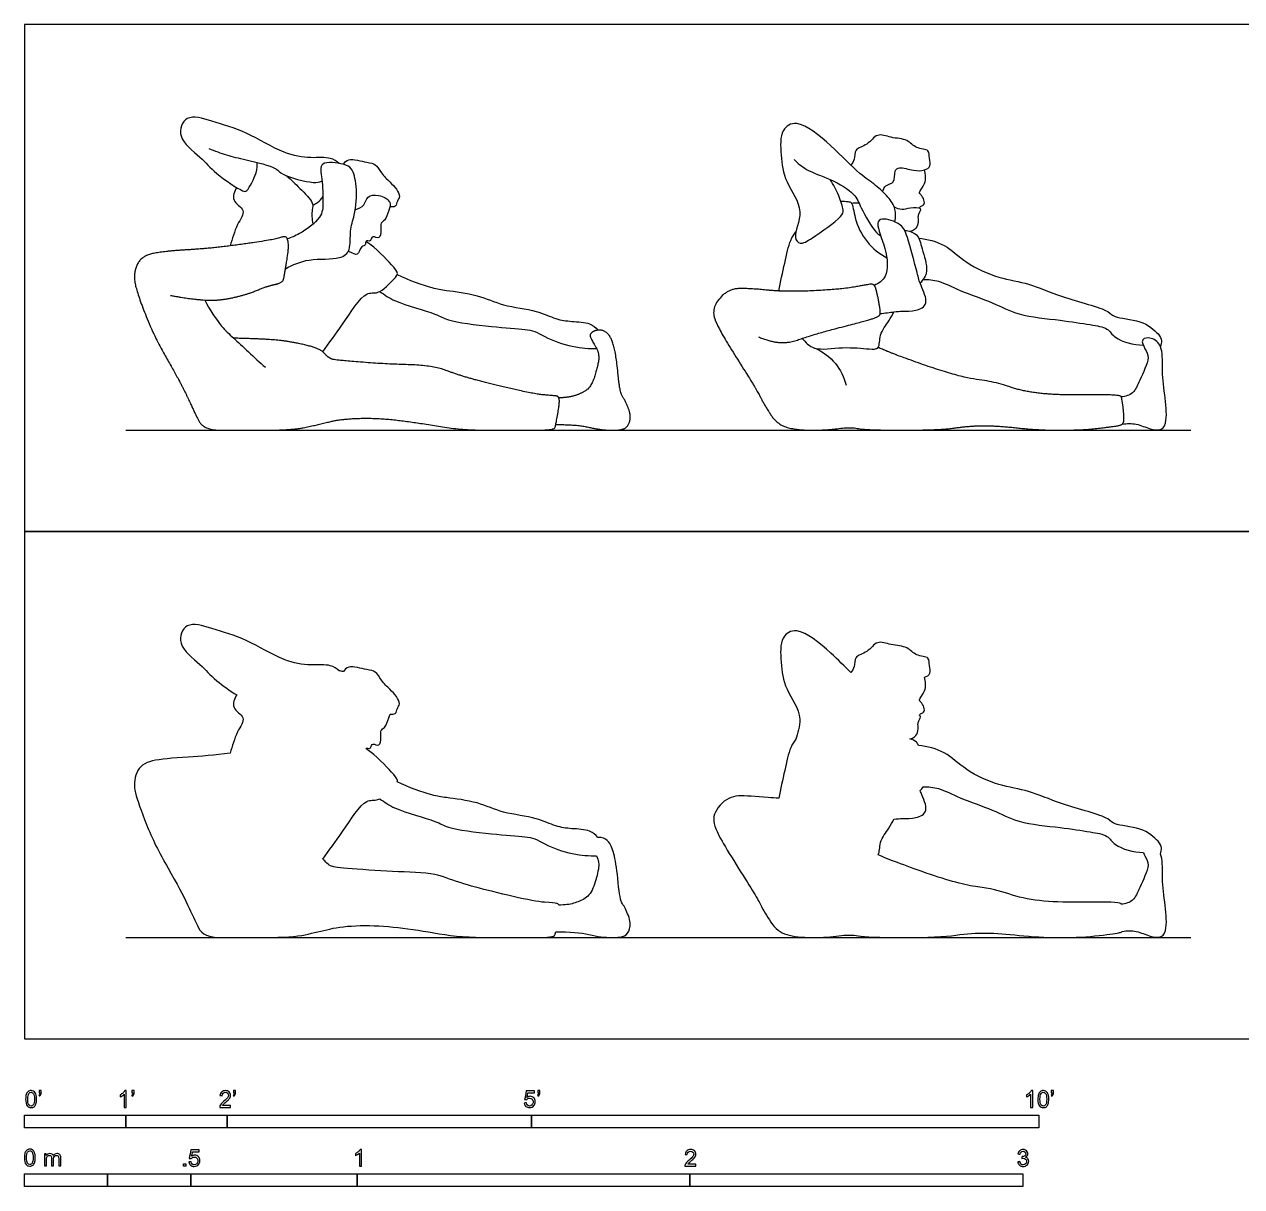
# Model space of a CAD drawing. Header units: millimetres. Extents: x 0.3 to 34.9, y 0.2 to 32.
# Drawn here: x 0.288 to 3.945, y 0.23 to 3.722 of the extents above; entities that cross this region are included whole.
import ezdxf

# ---------------------------------------------------------------- set-up
doc = ezdxf.new("R2010")
doc.units = ezdxf.units.MM
for name, color, linetype, true_color in [('AG-DIAGRAM', 7, 'Continuous', 0xfecc66), ('AG-OUTLINE', 7, 'Continuous', 0x8000ff), ('AG-PEOPLE', 7, 'Continuous', 0x66ccff), ('N-SYMB', 7, 'Continuous', 0x800040), ('X-VPRT', 6, 'Continuous', 0xff00ff)]:
    doc.layers.add(name, color=color, linetype=linetype, true_color=true_color)

msp = doc.modelspace()

# ---------------------------------------------------------------- linework, layer by layer
at = {"layer": 'AG-DIAGRAM'}
for points in [[(0.5923, 2.5025), (3.7927, 2.5025)], [(0.5923, 0.9785), (3.7927, 0.9785)]]:
    msp.add_lwpolyline(points, dxfattribs=at)
at = {"layer": 'AG-OUTLINE'}
for points, knots in [([(2.0108, 1.2788), (2.0141, 1.2792), (2.0175, 1.2791), (2.0297, 1.2776), (2.0374, 1.2729), (2.0506, 1.2559), (2.0561, 1.2422), (2.065, 1.2042), (2.0687, 1.1776), (2.075, 1.1087), (2.0793, 1.0874), (2.0907, 1.0712), (2.0965, 1.0595), (2.1083, 1.0287), (2.1096, 1.0156), (2.1028, 0.9941), (2.0977, 0.987), (2.0839, 0.9802), (2.0708, 0.9785), (2.0319, 0.9785), (2.0095, 0.9814), (1.9587, 0.9932), (1.9254, 0.9958), (1.8842, 0.9952), (1.8833, 0.991), (1.8825, 0.9879), (1.8803, 0.981), (1.8613, 0.9785), (1.7886, 0.9785), (1.7419, 0.9785), (1.6279, 0.9785), (1.5777, 0.9822), (1.4907, 0.9973), (1.4495, 1.0035), (1.3714, 1.013), (1.3335, 1.015), (1.26, 1.0132), (1.2297, 1.0099), (1.1817, 0.9981), (1.1569, 0.9924), (1.1054, 0.9813), (1.0654, 0.9785), (0.9566, 0.9785), (0.9121, 0.9785), (0.8429, 0.9785), (0.8207, 0.9881), (0.8015, 1.0266), (0.7905, 1.0498), (0.7656, 1.1041), (0.746, 1.1408), (0.6926, 1.233), (0.671, 1.2768), (0.638, 1.3596), (0.627, 1.3911), (0.6163, 1.4343), (0.6175, 1.4545), (0.6332, 1.492), (0.6489, 1.5039), (0.696, 1.5139), (0.7319, 1.5178), (0.8176, 1.5224), (0.8594, 1.5264), (0.9056, 1.5322), (0.9129, 1.5535), (0.9224, 1.5945), (0.9587, 1.6407), (0.9059, 1.6661), (0.9192, 1.6964), (0.9255, 1.7075), (0.9074, 1.7184), (0.854, 1.7554), (0.8208, 1.7984), (0.7425, 1.8541), (0.7712, 1.9325), (0.857, 1.9036), (0.9554, 1.877), (1.0643, 1.8075), (1.1445, 1.7942), (1.2073, 1.8004), (1.2252, 1.7862), (1.2331, 1.78), (1.2376, 1.7792), (1.2421, 1.7782), (1.246, 1.7772), (1.2463, 1.7771), (1.2507, 1.7826), (1.2602, 1.7987), (1.317, 1.7815), (1.3442, 1.7805), (1.3591, 1.749), (1.3857, 1.7244), (1.406, 1.7046), (1.4181, 1.6801), (1.4071, 1.6671), (1.4053, 1.6487), (1.3915, 1.6485), (1.3862, 1.6495), (1.3855, 1.646), (1.3807, 1.6322), (1.3723, 1.6081), (1.3563, 1.602), (1.3597, 1.5808), (1.3576, 1.5497), (1.3349, 1.5623), (1.3302, 1.5559), (1.3282, 1.5434), (1.3162, 1.5485), (1.3141, 1.546), (1.3139, 1.5458), (1.3467, 1.5237), (1.3878, 1.4786), (1.4092, 1.455), (1.4084, 1.4475), (1.4081, 1.4464), (1.4408, 1.4291), (1.5128, 1.4048), (1.5543, 1.3986), (1.6528, 1.3867), (1.724, 1.3503), (1.8257, 1.3408), (1.8829, 1.3111), (1.9313, 1.3045), (1.9876, 1.3032), (2.0038, 1.2866), (2.0108, 1.2788)], [-1.858998, -1.858998, -1.858998, -1.858998, -1.785376, -1.785376, -1.606839, -1.606839, -1.428301, -1.428301, -1.249763, -1.249763, -1.071226, -1.071226, -0.892688, -0.892688, -0.71415, -0.71415, -0.535613, -0.535613, -0.357075, -0.357075, -0.178538, -0.178538, 0, 0, 0, 0.122045, 0.122045, 0.450577, 0.450577, 0.77911, 0.77911, 1.107642, 1.107642, 1.436175, 1.436175, 1.764708, 1.764708, 2.09324, 2.09324, 2.421773, 2.421773, 2.750305, 2.750305, 3.078838, 3.078838, 3.40737, 3.40737, 3.735903, 3.735903, 4.064435, 4.064435, 4.392968, 4.392968, 4.7215, 4.7215, 5.050033, 5.050033, 5.378565, 5.378565, 5.707098, 5.707098, 5.962539, 5.962539, 5.962539, 6.466409, 6.878633, 7.270664, 7.650557, 7.650557, 7.650557, 8.073698, 8.5899, 9.153894, 9.607884, 10.1367, 10.77608, 11.467079, 12.021726, 12.490612, 12.826749, 12.826749, 12.826749, 12.924245, 12.930517, 12.930517, 12.930517, 13.212525, 13.664781, 13.981085, 14.321688, 14.693748, 15.026016, 15.324498, 15.564912, 15.80701, 16.053185, 16.053185, 16.053185, 16.181955, 16.526012, 16.751259, 17.029414, 17.326902, 17.582808, 17.735086, 17.926902, 18.134803, 18.154628, 18.154628, 18.154628, 18.757417, 19.100573, 19.158164, 19.158164, 19.158164, 19.80329, 20.214809, 20.80518, 21.368187, 21.979017, 22.46594, 22.894344, 23.342731, 23.68622, 23.68622, 23.68622, 23.68622]), ([(3.7009, 1.2303), (3.7011, 1.2298), (3.7082, 1.213), (3.7047, 1.164), (3.7137, 1.0875), (3.7228, 1.0106), (3.7073, 0.976), (3.668, 0.981), (3.6294, 1.0001), (3.6003, 0.9988), (3.5864, 0.9969), (3.5844, 0.9951), (3.5818, 0.9939), (3.5713, 0.9914), (3.5509, 0.9885), (3.4835, 0.9805), (3.4443, 0.9785), (3.3549, 0.9785), (3.314, 0.9806), (3.2398, 0.989), (3.2067, 0.9913), (3.1489, 0.9923), (3.1183, 0.9902), (3.0537, 0.9808), (3.0012, 0.9785), (2.8559, 0.9785), (2.8108, 0.9801), (2.7755, 0.9868), (2.756, 0.9868), (2.7132, 0.9801), (2.6868, 0.9785), (2.6239, 0.9785), (2.5984, 0.9814), (2.5593, 0.9929), (2.5432, 1.0053), (2.5181, 1.0432), (2.5076, 1.0611), (2.4908, 1.0946), (2.4665, 1.1346), (2.386, 1.261), (2.3639, 1.302), (2.3558, 1.3396), (2.3619, 1.3579), (2.394, 1.3937), (2.4125, 1.403), (2.4544, 1.4044), (2.4841, 1.4028), (2.5327, 1.398), (2.5435, 1.3972), (2.5549, 1.3966), (2.5597, 1.4247), (2.5714, 1.4773), (2.5871, 1.549), (2.6, 1.5659), (2.6058, 1.5739), (2.6096, 1.5912), (2.632, 1.6466), (2.5706, 1.723), (2.5603, 1.802), (2.5573, 1.8825), (2.6146, 1.9151), (2.7016, 1.8437), (2.7528, 1.7921), (2.7712, 1.7745), (2.775, 1.78), (2.7839, 1.7909), (2.7798, 1.8255), (2.8226, 1.833), (2.849, 1.8742), (2.8916, 1.855), (2.9424, 1.8545), (2.9643, 1.8228), (3.0094, 1.8235), (3.0047, 1.7948), (3.014, 1.7705), (2.9994, 1.7627), (2.9917, 1.7604), (2.9953, 1.7472), (2.9989, 1.7198), (2.9732, 1.6929), (2.9822, 1.6854), (2.9922, 1.6711), (2.9925, 1.6532), (2.9787, 1.6518), (2.9774, 1.6475), (2.9767, 1.6458), (2.9777, 1.6453), (2.9829, 1.6419), (2.9748, 1.6289), (2.9714, 1.619), (2.9752, 1.5992), (2.9636, 1.5802), (2.9534, 1.5766), (2.9485, 1.5756), (2.9559, 1.5735), (2.9666, 1.5682), (2.9728, 1.5592), (2.9746, 1.5556), (3.001, 1.5522), (3.056, 1.5393), (3.1158, 1.478), (3.2147, 1.4338), (3.3089, 1.4208), (3.3989, 1.3781), (3.5469, 1.3415), (3.5603, 1.3142), (3.6437, 1.3124), (3.6944, 1.2709), (3.7066, 1.2483), (3.7033, 1.2355), (3.7009, 1.2303)], [-3.203552, -3.203552, -3.203552, -3.203552, -3.188485, -2.686476, -2.110123, -1.55116, -1.203659, -0.835054, -0.412759, 0, 0, 0, 0.166491, 0.166491, 0.526914, 0.526914, 0.887337, 0.887337, 1.24776, 1.24776, 1.608183, 1.608183, 1.968606, 1.968606, 2.329028, 2.329028, 2.689451, 2.689451, 3.049874, 3.049874, 3.410297, 3.410297, 3.77072, 3.77072, 4.131143, 4.131143, 4.491566, 4.491566, 4.851988, 4.851988, 5.212411, 5.212411, 5.572834, 5.572834, 5.933257, 5.933257, 6.29368, 6.29368, 6.390087, 6.390087, 6.390087, 6.97878, 7.51335, 7.859785, 7.859785, 7.859785, 8.279296, 8.910171, 9.488751, 10.034084, 10.463778, 11.164918, 11.624875, 11.624875, 11.624875, 11.910381, 12.245728, 12.634299, 13.046735, 13.451859, 13.896579, 14.277658, 14.656188, 14.957921, 15.26304, 15.552423, 15.552423, 15.552423, 15.95967, 16.312227, 16.493681, 16.76333, 17.007394, 17.217956, 17.368046, 17.368046, 17.368046, 17.42231, 17.701646, 17.918359, 18.193857, 18.484045, 18.73075, 18.73075, 18.73075, 18.960604, 19.086091, 19.086091, 19.086091, 19.654366, 20.2386, 20.895373, 21.505883, 22.168086, 22.93072, 23.256125, 23.813723, 24.32828, 24.632675, 24.896437, 24.896437, 24.896437, 24.896437]), ([(2.8527, 1.2271), (2.8818, 1.2138), (2.93, 1.1955), (3.0647, 1.149), (3.1162, 1.1351), (3.1875, 1.126), (3.2188, 1.119), (3.2729, 1.0999), (3.3035, 1.0932), (3.372, 1.0856), (3.4116, 1.084), (3.5017, 1.0854), (3.5334, 1.0853), (3.5699, 1.0833), (3.5801, 1.082), (3.5826, 1.0802), (3.5831, 1.0794), (3.5836, 1.0782), (3.5956, 1.0795), (3.623, 1.0878), (3.6374, 1.1288), (3.6721, 1.1957), (3.658, 1.2165), (3.6507, 1.2306), (3.6493, 1.2342), (3.6206, 1.2339), (3.5621, 1.2513), (3.544, 1.2872), (3.4859, 1.2962), (3.3996, 1.3101), (3.2736, 1.3211), (3.199, 1.3632), (3.1, 1.395), (3.0373, 1.4293), (3.0039, 1.4312), (2.9883, 1.4315), (2.9854, 1.4274), (2.9822, 1.4235), (2.979, 1.4197), (2.9798, 1.4175), (2.9865, 1.4007), (3.009, 1.3571), (2.966, 1.3347), (2.9265, 1.3372), (2.91, 1.3349), (2.9003, 1.3337), (2.8952, 1.3247), (2.8865, 1.306), (2.8543, 1.2672), (2.858, 1.234), (2.8527, 1.2271)], [-13.335646, -13.335646, -13.335646, -13.335646, -12.975223, -12.975223, -12.6148, -12.6148, -12.254377, -12.254377, -11.893954, -11.893954, -11.533531, -11.533531, -11.173109, -11.173109, -10.812686, -10.812686, -10.736082, -10.736082, -10.736082, -10.35261, -9.931767, -9.395803, -9.051132, -8.924633, -8.924633, -8.924633, -8.334565, -7.953281, -7.495518, -6.886375, -6.17628, -5.581921, -4.935499, -4.40041, -3.96502, -3.96502, -3.96502, -3.816118, -3.816118, -3.816118, -3.743659, -3.276019, -2.888853, -2.48861, -2.160544, -2.160544, -2.160544, -1.806282, -1.356653, -0.968667, -0.968667, -0.968667, -0.968667]), ([(1.1843, 1.2139), (1.1865, 1.2122), (1.1884, 1.2104), (1.1988, 1.1982), (1.2081, 1.1921), (1.2276, 1.1889), (1.2567, 1.1862), (1.3533, 1.1787), (1.4004, 1.1762), (1.492, 1.1736), (1.5282, 1.1679), (1.5816, 1.1478), (1.611, 1.1384), (1.6753, 1.1211), (1.7131, 1.1117), (1.7997, 1.0917), (1.8312, 1.0859), (1.8703, 1.0828), (1.8823, 1.0817), (1.8897, 1.0807), (1.8919, 1.0788), (1.8933, 1.0756), (1.9111, 1.076), (1.926, 1.0779), (1.95, 1.0847), (1.9615, 1.0897), (1.9838, 1.1031), (1.9924, 1.1152), (2.0047, 1.1501), (2.0093, 1.1672), (2.0149, 1.1977), (2.0131, 1.2111), (2.0069, 1.2242), (1.9952, 1.2239), (1.9711, 1.2237), (1.8887, 1.2366), (1.8224, 1.2776), (1.7899, 1.2814), (1.6905, 1.289), (1.5585, 1.3052), (1.5263, 1.3302), (1.3969, 1.3626), (1.3706, 1.3848), (1.3557, 1.3954), (1.3537, 1.3943), (1.3395, 1.3879), (1.31, 1.4015), (1.2414, 1.2887), (1.2034, 1.2421), (1.1843, 1.2139)], [-12.868736, -12.868736, -12.868736, -12.868736, -12.812769, -12.812769, -12.484236, -12.484236, -12.155704, -12.155704, -11.827171, -11.827171, -11.498639, -11.498639, -11.170106, -11.170106, -10.841574, -10.841574, -10.513041, -10.513041, -10.184508, -10.184508, -9.960914, -9.960914, -9.960914, -9.782377, -9.782377, -9.603839, -9.603839, -9.425302, -9.425302, -9.246764, -9.246764, -9.101284, -9.101284, -9.101284, -8.739291, -8.179362, -7.645619, -7.306321, -6.690781, -5.992266, -5.583962, -4.8988, -4.445533, -4.445533, -4.445533, -4.3876, -4.032612, -3.372881, -2.753567, -2.753567, -2.753567, -2.753567])]:
    msp.add_open_spline(points, degree=3, knots=knots, dxfattribs=at)
at = {"layer": 'AG-PEOPLE'}
for points, knots in [([(1.2331, 3.304), (1.2252, 3.3102), (1.2073, 3.3244), (1.1445, 3.3182), (1.0643, 3.3315), (0.9554, 3.401), (0.857, 3.4276), (0.7712, 3.4565), (0.7425, 3.3781), (0.8208, 3.3224), (0.8577, 3.2746), (0.9415, 3.2197), (0.9584, 3.2188), (0.9885, 3.2778), (0.9872, 3.2964), (0.9869, 3.3067)], [0, 0, 0, 0, 0.336137, 0.805024, 1.35967, 2.05067, 2.690049, 3.218865, 3.672855, 4.23685, 4.753051, 5.344399, 5.563368, 6.036725, 6.377223, 6.377223, 6.377223, 6.377223]), ([(2.9028, 3.1284), (2.9059, 3.141), (2.9064, 3.1714), (2.8831, 3.2035), (2.8449, 3.2404), (2.794, 3.273), (2.7148, 3.3569), (2.6146, 3.4391), (2.5573, 3.4065), (2.5603, 3.326), (2.5706, 3.247), (2.6373, 3.164), (2.5936, 3.0841), (2.6199, 3.0579), (2.6564, 3.0798), (2.7432, 3.1411), (2.7508, 3.1632), (2.7346, 3.2094), (2.719, 3.2399), (2.709, 3.2551)], [3.457749, 3.457749, 3.457749, 3.457749, 3.786113, 4.200432, 4.655597, 5.144709, 5.845412, 6.546552, 6.976246, 7.521579, 8.100159, 8.731034, 9.290987, 9.594298, 9.995844, 10.651786, 10.942896, 11.369835, 11.840679, 11.840679, 11.840679, 11.840679]), ([(2.8673, 3.2183), (2.8687, 3.2251), (2.8725, 3.2412), (2.906, 3.2429), (2.9001, 3.2823), (2.9175, 3.295), (2.9595, 3.2809), (2.9905, 3.2818), (3.014, 3.2945), (3.0047, 3.3188), (3.0094, 3.3475), (2.9643, 3.3468), (2.9424, 3.3785), (2.8916, 3.379), (2.849, 3.3982), (2.8226, 3.357), (2.7798, 3.3495), (2.7839, 3.3149), (2.775, 3.304), (2.7712, 3.2985)], [0, 0, 0, 0, 0.290343, 0.609697, 0.969778, 1.227375, 1.642008, 2.006086, 2.29547, 2.600589, 2.902321, 3.280851, 3.661931, 4.106651, 4.511774, 4.924211, 5.312782, 5.648129, 5.933635, 5.933635, 5.933635, 5.933635]), ([(0.8421, 3.3484), (0.8594, 3.3414), (0.8966, 3.3281), (0.9507, 3.3151), (1.0486, 3.2928), (1.0582, 3.2671), (1.1577, 3.2422), (1.1731, 3.2484), (1.1818, 3.2501)], [0, 0, 0, 0, 0.457671, 0.938455, 1.527134, 1.847995, 2.441013, 2.756721, 2.756721, 2.756721, 2.756721]), ([(1.0722, 2.9877), (1.0949, 2.9991), (1.1398, 3.021), (1.2346, 3.0127), (1.2704, 3.0425), (1.2638, 3.1033), (1.2818, 3.1483), (1.2892, 3.2332), (1.2736, 3.2908), (1.2482, 3.3027), (1.1695, 3.3149), (1.1835, 3.2537), (1.1856, 3.1865), (1.1829, 3.1387), (1.1139, 3.0903), (1.0901, 3.0814), (1.0775, 3.0773)], [0, 0, 0, 0, 0.534323, 1.117265, 1.495101, 1.949168, 2.383378, 2.951031, 3.403144, 3.726732, 4.20583, 4.615865, 5.13082, 5.543811, 6.083083, 6.470591, 6.470591, 6.470591, 6.470591]), ([(1.2463, 3.3011), (1.2507, 3.3066), (1.2602, 3.3227), (1.317, 3.3055), (1.3442, 3.3045), (1.3591, 3.273), (1.3857, 3.2484), (1.406, 3.2286), (1.4181, 3.2041), (1.4071, 3.1911), (1.4053, 3.1727), (1.3915, 3.1725), (1.3862, 3.1735)], [0, 0, 0, 0, 0.282008, 0.734264, 1.050568, 1.391171, 1.763231, 2.095499, 2.393981, 2.634395, 2.876493, 3.122668, 3.122668, 3.122668, 3.122668]), ([(2.6001, 3.3159), (2.6116, 3.3048), (2.6368, 3.2816), (2.7091, 3.2586), (2.7855, 3.2144), (2.7988, 3.172), (2.8387, 3.1025), (2.8567, 3.0881), (2.8606, 3.0864)], [0, 0, 0, 0, 0.441501, 1.002455, 1.582335, 2.015601, 2.612308, 2.780762, 2.780762, 2.780762, 2.780762]), ([(1.0766, 3.266), (1.09, 3.2546), (1.1124, 3.2319), (1.159, 3.1858), (1.1503, 3.1641), (1.1512, 3.137), (1.1542, 3.121)], [0, 0, 0, 0, 0.444411, 0.887697, 1.164128, 1.592221, 1.592221, 1.592221, 1.592221]), ([(2.9767, 3.1698), (2.9774, 3.1715), (2.9787, 3.1758), (2.9925, 3.1772), (2.9922, 3.1951), (2.9822, 3.2094), (2.9732, 3.2169), (2.9989, 3.2438), (2.9953, 3.2712), (2.9917, 3.2844)], [0, 0, 0, 0, 0.150089, 0.360652, 0.604715, 0.874365, 1.055819, 1.408376, 1.815622, 1.815622, 1.815622, 1.815622]), ([(0.9255, 3.2315), (0.9192, 3.2204), (0.9059, 3.1901), (0.9587, 3.1647), (0.9224, 3.1185), (0.9129, 3.0775), (0.9056, 3.0562)], [0, 0, 0, 0, 0.379893, 0.771924, 1.184148, 1.688018, 1.688018, 1.688018, 1.688018]), ([(1.1542, 3.1785), (1.1593, 3.1806), (1.1693, 3.1858), (1.1804, 3.1974), (1.1847, 3.204)], [0, 0, 0, 0, 0.2496458, 0.5473205, 0.5473205, 0.5473205, 0.5473205]), ([(1.2816, 3.1646), (1.2911, 3.1676), (1.3109, 3.1768), (1.3161, 3.2069), (1.3526, 3.2125), (1.3925, 3.1903), (1.3829, 3.1624), (1.3723, 3.1321), (1.3563, 3.126), (1.3597, 3.1048), (1.3576, 3.0737), (1.3349, 3.0863), (1.3302, 3.0799), (1.3282, 3.0674), (1.3109, 3.0747), (1.3149, 3.0562), (1.2977, 3.0572), (1.2914, 3.023), (1.2688, 3.0372), (1.2638, 3.039), (1.2611, 3.0406)], [0, 0, 0, 0, 0.334501, 0.645497, 0.99272, 1.375328, 1.683762, 2.027819, 2.253066, 2.531222, 2.828709, 3.084615, 3.236894, 3.428709, 3.63661, 3.84044, 4.056254, 4.367335, 4.632121, 4.818151, 4.818151, 4.818151, 4.818151]), ([(2.7408, 3.1905), (2.7478, 3.1915), (2.7617, 3.1891), (2.7765, 3.1882), (2.7814, 3.1343), (2.8154, 3.0649), (2.8566, 3.0323), (2.879, 3.02)], [0, 0, 0, 0, 0.29293, 0.503517, 0.939391, 1.507501, 2.065078, 2.065078, 2.065078, 2.065078]), ([(2.9012, 3.1732), (2.9081, 3.1696), (2.9251, 3.1634), (2.9471, 3.1716), (2.9872, 3.1726), (2.9748, 3.1529), (2.9714, 3.143), (2.9752, 3.1232), (2.9636, 3.1042), (2.9534, 3.1006), (2.9485, 3.0996)], [0, 0, 0, 0, 0.308765, 0.649242, 0.990935, 1.270271, 1.486984, 1.762483, 2.052671, 2.299376, 2.299376, 2.299376, 2.299376]), ([(2.859, 2.8526), (2.8728, 2.8546), (2.9006, 2.8576), (2.9265, 2.8612), (2.966, 2.8587), (3.009, 2.8811), (2.9784, 2.9404), (2.9708, 2.9735), (2.9414, 3.0838), (2.9263, 3.1221), (2.8648, 3.1436), (2.8437, 3.1215), (2.8794, 3.0486), (2.8855, 2.9619), (2.8544, 2.9439), (2.8416, 2.9371)], [0, 0, 0, 0, 0.410432, 0.738498, 1.138741, 1.525906, 1.993546, 2.400717, 3.067339, 3.489208, 3.964418, 4.241734, 4.802469, 5.381664, 5.801069, 5.801069, 5.801069, 5.801069]), ([(2.5549, 2.9206), (2.5597, 2.9487), (2.5714, 3.0013), (2.5871, 3.073), (2.6, 3.0899), (2.6058, 3.0979)], [0, 0, 0, 0, 0.588693, 1.123263, 1.469698, 1.469698, 1.469698, 1.469698]), ([(2.9329, 3.1025), (2.9454, 3.1014), (2.9746, 3.0932), (2.9834, 3.0471), (3.0078, 2.9791), (2.9879, 2.9542), (2.979, 2.9437)], [0, 0, 0, 0, 0.389346, 0.815166, 1.34348, 1.751773, 1.751773, 1.751773, 1.751773]), ([(2.9746, 3.0796), (3.001, 3.0762), (3.056, 3.0633), (3.1158, 3.002), (3.2147, 2.9578), (3.3089, 2.9448), (3.3989, 2.9021), (3.5469, 2.8655), (3.5603, 2.8382), (3.6437, 2.8364), (3.6944, 2.7949), (3.7066, 2.7723), (3.7033, 2.7595), (3.7009, 2.7543)], [0, 0, 0, 0, 0.568276, 1.152509, 1.809282, 2.419793, 3.081996, 3.84463, 4.170034, 4.727633, 5.24219, 5.546584, 5.810346, 5.810346, 5.810346, 5.810346]), ([(1.1843, 2.7379), (1.2034, 2.7661), (1.2414, 2.8127), (1.31, 2.9255), (1.3512, 2.9065), (1.3975, 2.9559), (1.4139, 2.9739), (1.3878, 3.0026), (1.3467, 3.0477), (1.3139, 3.0698)], [0, 0, 0, 0, 0.619315, 1.279045, 1.634033, 2.118318, 2.39269, 2.735845, 3.338634, 3.338634, 3.338634, 3.338634]), ([(1.4081, 2.9704), (1.4408, 2.9531), (1.5128, 2.9288), (1.5543, 2.9226), (1.6528, 2.9107), (1.724, 2.8743), (1.8257, 2.8648), (1.8829, 2.8351), (1.9313, 2.8285), (1.9876, 2.8272), (2.0038, 2.8106), (2.0108, 2.8028)], [0, 0, 0, 0, 0.645126, 1.056645, 1.647016, 2.210023, 2.820853, 3.307777, 3.73618, 4.184567, 4.528056, 4.528056, 4.528056, 4.528056]), ([(2.9883, 2.9555), (3.0039, 2.9552), (3.0373, 2.9533), (3.1, 2.919), (3.199, 2.8872), (3.2736, 2.8451), (3.3996, 2.8341), (3.4859, 2.8202), (3.544, 2.8112), (3.5621, 2.7753), (3.6206, 2.7579), (3.6493, 2.7582)], [0, 0, 0, 0, 0.43539, 0.970479, 1.616901, 2.21126, 2.921356, 3.530499, 3.988261, 4.369545, 4.959613, 4.959613, 4.959613, 4.959613]), ([(0.83, 2.8935), (0.8431, 2.8653), (0.8799, 2.8115), (0.9163, 2.78), (0.9792, 2.7198), (1.0117, 2.6918)], [0, 0, 0, 0, 0.591206, 1.030194, 1.7253, 1.7253, 1.7253, 1.7253]), ([(1.3557, 2.9194), (1.3706, 2.9088), (1.3969, 2.8866), (1.5263, 2.8542), (1.5585, 2.8292), (1.6905, 2.813), (1.7899, 2.8054), (1.8224, 2.8016), (1.8887, 2.7606), (1.9711, 2.7477), (1.9952, 2.7479), (2.0069, 2.7482)], [0, 0, 0, 0, 0.453267, 1.138429, 1.546732, 2.245248, 2.860787, 3.200086, 3.733828, 4.293758, 4.655751, 4.655751, 4.655751, 4.655751]), ([(2.6249, 2.7783), (2.6349, 2.7664), (2.6595, 2.738), (2.7465, 2.7549), (2.822, 2.7462), (2.8594, 2.7449), (2.8543, 2.7912), (2.8865, 2.83), (2.8952, 2.8487), (2.9003, 2.8577)], [0, 0, 0, 0, 0.435444, 1.021124, 1.591457, 1.919747, 2.307733, 2.757362, 3.111624, 3.111624, 3.111624, 3.111624]), ([(3.5864, 2.5209), (3.6003, 2.5228), (3.6294, 2.5241), (3.668, 2.505), (3.7073, 2.5), (3.7228, 2.5346), (3.7137, 2.6115), (3.7047, 2.688), (3.7094, 2.7539), (3.6774, 2.7826), (3.6391, 2.7786), (3.6551, 2.7448), (3.6721, 2.7197), (3.6374, 2.6528), (3.623, 2.6118), (3.5956, 2.6035), (3.5836, 2.6022)], [0, 0, 0, 0, 0.412759, 0.835054, 1.203659, 1.55116, 2.110123, 2.686476, 3.188485, 3.580094, 3.905015, 4.238065, 4.582736, 5.1187, 5.539543, 5.923015, 5.923015, 5.923015, 5.923015]), ([(2.6634, 2.7488), (2.6865, 2.7383), (2.7295, 2.7073), (2.7506, 2.6616), (2.7567, 2.6382)], [0, 0, 0, 0, 0.555547, 1.097908, 1.097908, 1.097908, 1.097908])]:
    msp.add_open_spline(points, degree=3, knots=knots, dxfattribs=at)
for points, degree in [([(2.7726, 3.1848), (2.7801, 3.1851), (2.7876, 3.1854), (2.7951, 3.1858)], 3), ([(0.7271, 2.9073), (0.7875, 2.8961), (0.8724, 2.8909), (0.9577, 2.9105), (1.0188, 2.936), (1.0644, 2.9454), (1.0692, 2.9694), (1.0833, 3.054), (1.0774, 3.0812), (1.0683, 3.0851), (1.04, 3.075), (0.8524, 3.0484), (0.7078, 3.0404), (0.6371, 3.0254), (0.6136, 2.9691), (0.6297, 2.9043), (0.6793, 2.7801), (0.7593, 2.6417), (0.7967, 2.5602), (0.8256, 2.5025), (0.9294, 2.5025), (1.0925, 2.5025), (1.1698, 2.5192), (1.2416, 2.5368), (1.3519, 2.5394), (1.469, 2.5251), (1.5995, 2.5025), (1.7704, 2.5025), (1.8795, 2.5025), (1.8843, 2.5176), (1.8962, 2.5841), (1.8933, 2.6042), (1.8801, 2.606), (1.8214, 2.6107), (1.6914, 2.6407), (1.5949, 2.6667), (1.5149, 2.697), (1.3775, 2.7009), (1.2325, 2.712), (1.2032, 2.7169), (1.1766, 2.7484), (1.0757, 2.7711), (0.9936, 2.777), (0.9167, 2.7788)], 2), ([(2.493, 2.7828), (2.5577, 2.7549), (2.6587, 2.7904), (2.8017, 2.8275), (2.856, 2.8431), (2.861, 2.8572), (2.8482, 2.923), (2.84, 2.9429), (2.8157, 2.9387), (2.7442, 2.9259), (2.5799, 2.9172), (2.4649, 2.9288), (2.402, 2.9267), (2.3538, 2.873), (2.3659, 2.8166), (2.4867, 2.627), (2.5118, 2.5767), (2.5495, 2.5198), (2.6082, 2.5025), (2.7025, 2.5025), (2.7667, 2.5125), (2.8196, 2.5025), (3.0376, 2.5025), (3.1344, 2.5165), (3.2212, 2.5151), (3.3326, 2.5025), (3.4667, 2.5025), (3.5677, 2.5146), (3.5892, 2.5196), (3.5926, 2.5389), (3.5854, 2.6022), (3.579, 2.6068), (3.5243, 2.6098), (3.3891, 2.6077), (3.2864, 2.6191), (3.2053, 2.6478), (3.0984, 2.6614), (2.8964, 2.7312), (2.8527, 2.7511)], 2), ([(1.8842, 2.5192), (1.9461, 2.5201), (2.0222, 2.5025), (2.0805, 2.5025), (2.1011, 2.5128), (2.1113, 2.545), (2.0935, 2.5911), (2.0765, 2.6155), (2.0672, 2.7188), (2.0539, 2.7756), (2.0341, 2.8011), (2.008, 2.8042), (1.9882, 2.7943), (1.9868, 2.781), (2.0171, 2.7332), (2.0077, 2.6828), (1.9894, 2.6305), (1.956, 2.6104), (1.92, 2.6002), (1.8933, 2.5996)], 2)]:
    msp.add_open_spline(points, degree=degree, dxfattribs=at)
at = {"layer": 'N-SYMB'}
for points in [[(0.2875, 0.407), (0.2875, 0.4451), (0.5923, 0.4451), (0.5923, 0.407)], [(0.5923, 0.407), (0.5923, 0.4451), (0.8971, 0.4451), (0.8971, 0.407)], [(0.8971, 0.407), (0.8971, 0.4451), (1.8115, 0.4451), (1.8115, 0.407)], [(1.8115, 0.407), (1.8115, 0.4451), (3.3355, 0.4451), (3.3355, 0.407)], [(0.7661, 0.2914), (0.7661, 0.2983), (0.7731, 0.2983), (0.7731, 0.2914)], [(0.2875, 0.23), (0.2875, 0.2681), (0.5375, 0.2681), (0.5375, 0.23)], [(0.5375, 0.23), (0.5375, 0.2681), (0.7875, 0.2681), (0.7875, 0.23)], [(0.7875, 0.23), (0.7875, 0.2681), (1.2875, 0.2681), (1.2875, 0.23)], [(1.2875, 0.23), (1.2875, 0.2681), (2.2875, 0.2681), (2.2875, 0.23)], [(2.2875, 0.23), (2.2875, 0.2681), (3.2875, 0.2681), (3.2875, 0.23)]]:
    msp.add_lwpolyline(points, close=True, dxfattribs=at)
for points, knots in [([(0.2914, 0.493), (0.2914, 0.4987), (0.292, 0.5035), (0.2932, 0.5072), (0.2944, 0.5108), (0.2962, 0.5135), (0.2986, 0.5156), (0.301, 0.5174), (0.304, 0.5186), (0.3076, 0.5186), (0.3103, 0.5186), (0.3127, 0.518), (0.3149, 0.5168), (0.317, 0.5159), (0.3185, 0.5141), (0.32, 0.5123), (0.3212, 0.5102), (0.3221, 0.5078), (0.323, 0.5047), (0.3236, 0.5017), (0.3242, 0.4978), (0.3242, 0.493), (0.3242, 0.487), (0.3236, 0.4822), (0.3224, 0.4785), (0.3212, 0.4749), (0.3194, 0.4722), (0.317, 0.4701), (0.3146, 0.4683), (0.3115, 0.4677), (0.3076, 0.4677), (0.3028, 0.4677), (0.2992, 0.4689), (0.2965, 0.4725), (0.2932, 0.4767), (0.2914, 0.4834), (0.2914, 0.493)], [0, 0, 0, 0, 1, 1, 1, 2, 2, 2, 3, 3, 3, 4, 4, 4, 5, 5, 5, 6, 6, 6, 7, 7, 7, 8, 8, 8, 9, 9, 9, 10, 10, 10, 11, 11, 11, 12, 12, 12, 12]), ([(0.2977, 0.493), (0.2977, 0.4846), (0.2986, 0.4791), (0.3007, 0.4764), (0.3025, 0.4737), (0.3049, 0.4722), (0.3076, 0.4722), (0.3106, 0.4722), (0.313, 0.4737), (0.3149, 0.4764), (0.3167, 0.4791), (0.3179, 0.4846), (0.3179, 0.493), (0.3179, 0.5011), (0.3167, 0.5065), (0.3149, 0.5093), (0.313, 0.512), (0.3106, 0.5135), (0.3076, 0.5135), (0.3049, 0.5135), (0.3025, 0.5123), (0.301, 0.5099), (0.2989, 0.5068), (0.2977, 0.5011), (0.2977, 0.493)], [0, 0, 0, 0, 1, 1, 1, 2, 2, 2, 3, 3, 3, 4, 4, 4, 5, 5, 5, 6, 6, 6, 7, 7, 7, 8, 8, 8, 8]), ([(0.3317, 0.5117), (0.3317, 0.5141), (0.3317, 0.5165), (0.3317, 0.5189), (0.3339, 0.5189), (0.3361, 0.5189), (0.3384, 0.5189), (0.3384, 0.517), (0.3384, 0.5151), (0.3384, 0.5132), (0.3384, 0.5102), (0.338, 0.5078), (0.3371, 0.5065), (0.3362, 0.5047), (0.3347, 0.5032), (0.3326, 0.5023), (0.3321, 0.5031), (0.3316, 0.5039), (0.3311, 0.5047), (0.3323, 0.5053), (0.3332, 0.5059), (0.3338, 0.5072), (0.3344, 0.5084), (0.3347, 0.5099), (0.3347, 0.5117), (0.3337, 0.5117), (0.3327, 0.5117), (0.3317, 0.5117)], [0, 0, 0, 0, 1, 1, 1, 2, 2, 2, 3, 3, 3, 4, 4, 4, 5, 5, 5, 6, 6, 6, 7, 7, 7, 8, 8, 8, 9, 9, 9, 9]), ([(0.5935, 0.4683), (0.5915, 0.4683), (0.5895, 0.4683), (0.5875, 0.4683), (0.5875, 0.4813), (0.5875, 0.4944), (0.5875, 0.5075), (0.586, 0.5059), (0.5839, 0.5044), (0.5815, 0.5032), (0.5791, 0.5017), (0.577, 0.5005), (0.5752, 0.4999), (0.5752, 0.5019), (0.5752, 0.5039), (0.5752, 0.5059), (0.5785, 0.5075), (0.5815, 0.5096), (0.5842, 0.5117), (0.5866, 0.5141), (0.5884, 0.5162), (0.5896, 0.5186), (0.5909, 0.5186), (0.5922, 0.5186), (0.5935, 0.5186), (0.5935, 0.5018), (0.5935, 0.4851), (0.5935, 0.4683)], [0, 0, 0, 0, 1, 1, 1, 2, 2, 2, 3, 3, 3, 4, 4, 4, 5, 5, 5, 6, 6, 6, 7, 7, 7, 8, 8, 8, 9, 9, 9, 9]), ([(0.6107, 0.5117), (0.6107, 0.5141), (0.6107, 0.5165), (0.6107, 0.5189), (0.6129, 0.5189), (0.6151, 0.5189), (0.6173, 0.5189), (0.6173, 0.517), (0.6173, 0.5151), (0.6173, 0.5132), (0.6173, 0.5102), (0.617, 0.5078), (0.6161, 0.5065), (0.6152, 0.5047), (0.6137, 0.5032), (0.6116, 0.5023), (0.6111, 0.5031), (0.6106, 0.5039), (0.6101, 0.5047), (0.6113, 0.5053), (0.6122, 0.5059), (0.6128, 0.5072), (0.6134, 0.5084), (0.6137, 0.5099), (0.6137, 0.5117), (0.6127, 0.5117), (0.6117, 0.5117), (0.6107, 0.5117)], [0, 0, 0, 0, 1, 1, 1, 2, 2, 2, 3, 3, 3, 4, 4, 4, 5, 5, 5, 6, 6, 6, 7, 7, 7, 8, 8, 8, 9, 9, 9, 9]), ([(0.9074, 0.474), (0.9074, 0.4721), (0.9074, 0.4702), (0.9074, 0.4683), (0.8964, 0.4683), (0.8855, 0.4683), (0.8745, 0.4683), (0.8742, 0.4695), (0.8745, 0.471), (0.8751, 0.4725), (0.876, 0.4746), (0.8773, 0.477), (0.8791, 0.4791), (0.8812, 0.4812), (0.8836, 0.4837), (0.8872, 0.4867), (0.8926, 0.4912), (0.8962, 0.4948), (0.8983, 0.4972), (0.9001, 0.4999), (0.901, 0.5023), (0.901, 0.5047), (0.901, 0.5072), (0.9001, 0.5093), (0.8986, 0.5108), (0.8968, 0.5126), (0.8944, 0.5135), (0.8917, 0.5135), (0.8887, 0.5135), (0.8863, 0.5126), (0.8845, 0.5108), (0.8827, 0.509), (0.8818, 0.5065), (0.8818, 0.5032), (0.8797, 0.5034), (0.8776, 0.5036), (0.8754, 0.5038), (0.876, 0.5087), (0.8776, 0.5123), (0.8806, 0.5147), (0.8833, 0.5171), (0.8872, 0.5186), (0.8917, 0.5186), (0.8965, 0.5186), (0.9004, 0.5171), (0.9032, 0.5144), (0.9062, 0.5117), (0.9074, 0.5084), (0.9074, 0.5044), (0.9074, 0.5026), (0.9071, 0.5005), (0.9062, 0.4987), (0.9053, 0.4966), (0.9041, 0.4948), (0.9023, 0.4924), (0.9001, 0.4903), (0.8971, 0.4876), (0.8926, 0.4837), (0.889, 0.4806), (0.8866, 0.4785), (0.8857, 0.4773), (0.8845, 0.4764), (0.8836, 0.4752), (0.883, 0.474), (0.8911, 0.474), (0.8992, 0.474), (0.9074, 0.474)], [0, 0, 0, 0, 1, 1, 1, 2, 2, 2, 3, 3, 3, 4, 4, 4, 5, 5, 5, 6, 6, 6, 7, 7, 7, 8, 8, 8, 9, 9, 9, 10, 10, 10, 11, 11, 11, 12, 12, 12, 13, 13, 13, 14, 14, 14, 15, 15, 15, 16, 16, 16, 17, 17, 17, 18, 18, 18, 19, 19, 19, 20, 20, 20, 21, 21, 21, 22, 22, 22, 22]), ([(0.9155, 0.5117), (0.9155, 0.5141), (0.9155, 0.5165), (0.9155, 0.5189), (0.9177, 0.5189), (0.9199, 0.5189), (0.9221, 0.5189), (0.9221, 0.517), (0.9221, 0.5151), (0.9221, 0.5132), (0.9221, 0.5102), (0.9218, 0.5078), (0.9209, 0.5065), (0.92, 0.5047), (0.9185, 0.5032), (0.9164, 0.5023), (0.9159, 0.5031), (0.9154, 0.5039), (0.9149, 0.5047), (0.9161, 0.5053), (0.917, 0.5059), (0.9176, 0.5072), (0.9182, 0.5084), (0.9185, 0.5099), (0.9185, 0.5117), (0.9175, 0.5117), (0.9165, 0.5117), (0.9155, 0.5117)], [0, 0, 0, 0, 1, 1, 1, 2, 2, 2, 3, 3, 3, 4, 4, 4, 5, 5, 5, 6, 6, 6, 7, 7, 7, 8, 8, 8, 9, 9, 9, 9]), ([(1.7895, 0.4812), (1.7918, 0.4814), (1.794, 0.4816), (1.7962, 0.4818), (1.7965, 0.4785), (1.7977, 0.4764), (1.7995, 0.4746), (1.801, 0.4731), (1.8031, 0.4722), (1.8058, 0.4722), (1.8085, 0.4722), (1.8112, 0.4734), (1.8133, 0.4758), (1.8151, 0.4779), (1.8164, 0.4809), (1.8164, 0.4846), (1.8164, 0.4882), (1.8151, 0.4909), (1.8133, 0.493), (1.8112, 0.4948), (1.8088, 0.496), (1.8055, 0.496), (1.8037, 0.496), (1.8019, 0.4954), (1.8001, 0.4945), (1.7986, 0.4936), (1.7974, 0.4924), (1.7965, 0.4912), (1.7946, 0.4914), (1.7927, 0.4916), (1.7907, 0.4918), (1.7924, 0.5004), (1.794, 0.5091), (1.7956, 0.5177), (1.8039, 0.5177), (1.8122, 0.5177), (1.8206, 0.5177), (1.8206, 0.5157), (1.8206, 0.5137), (1.8206, 0.5117), (1.8138, 0.5117), (1.8071, 0.5117), (1.8004, 0.5117), (1.7995, 0.5072), (1.7986, 0.5026), (1.7977, 0.4981), (1.8007, 0.5002), (1.804, 0.5014), (1.8073, 0.5014), (1.8115, 0.5014), (1.8151, 0.4999), (1.8182, 0.4969), (1.8212, 0.4939), (1.8227, 0.49), (1.8227, 0.4852), (1.8227, 0.4806), (1.8215, 0.4767), (1.8188, 0.4734), (1.8157, 0.4692), (1.8112, 0.4677), (1.8058, 0.4677), (1.801, 0.4677), (1.7974, 0.4686), (1.7947, 0.471), (1.7917, 0.4737), (1.7901, 0.477), (1.7895, 0.4812)], [0, 0, 0, 0, 1, 1, 1, 2, 2, 2, 3, 3, 3, 4, 4, 4, 5, 5, 5, 6, 6, 6, 7, 7, 7, 8, 8, 8, 9, 9, 9, 10, 10, 10, 11, 11, 11, 12, 12, 12, 13, 13, 13, 14, 14, 14, 15, 15, 15, 16, 16, 16, 17, 17, 17, 18, 18, 18, 19, 19, 19, 20, 20, 20, 21, 21, 21, 22, 22, 22, 22]), ([(1.8299, 0.5117), (1.8299, 0.5141), (1.8299, 0.5165), (1.8299, 0.5189), (1.8321, 0.5189), (1.8343, 0.5189), (1.8365, 0.5189), (1.8365, 0.517), (1.8365, 0.5151), (1.8365, 0.5132), (1.8365, 0.5102), (1.8362, 0.5078), (1.8353, 0.5065), (1.8344, 0.5047), (1.8329, 0.5032), (1.8308, 0.5023), (1.8303, 0.5031), (1.8298, 0.5039), (1.8293, 0.5047), (1.8305, 0.5053), (1.8314, 0.5059), (1.832, 0.5072), (1.8326, 0.5084), (1.8329, 0.5099), (1.8329, 0.5117), (1.8319, 0.5117), (1.8309, 0.5117), (1.8299, 0.5117)], [0, 0, 0, 0, 1, 1, 1, 2, 2, 2, 3, 3, 3, 4, 4, 4, 5, 5, 5, 6, 6, 6, 7, 7, 7, 8, 8, 8, 9, 9, 9, 9]), ([(3.3172, 0.4683), (3.3152, 0.4683), (3.3131, 0.4683), (3.3111, 0.4683), (3.3111, 0.4813), (3.3111, 0.4944), (3.3111, 0.5075), (3.3096, 0.5059), (3.3075, 0.5044), (3.3051, 0.5032), (3.3027, 0.5017), (3.3006, 0.5005), (3.2988, 0.4999), (3.2988, 0.5019), (3.2988, 0.5039), (3.2988, 0.5059), (3.3021, 0.5075), (3.3051, 0.5096), (3.3078, 0.5117), (3.3102, 0.5141), (3.312, 0.5162), (3.3132, 0.5186), (3.3145, 0.5186), (3.3159, 0.5186), (3.3172, 0.5186), (3.3172, 0.5018), (3.3172, 0.4851), (3.3172, 0.4683)], [0, 0, 0, 0, 1, 1, 1, 2, 2, 2, 3, 3, 3, 4, 4, 4, 5, 5, 5, 6, 6, 6, 7, 7, 7, 8, 8, 8, 9, 9, 9, 9]), ([(3.3328, 0.493), (3.3328, 0.4987), (3.3334, 0.5035), (3.3346, 0.5072), (3.3361, 0.5108), (3.3379, 0.5135), (3.3404, 0.5156), (3.3425, 0.5174), (3.3458, 0.5186), (3.3494, 0.5186), (3.3521, 0.5186), (3.3542, 0.518), (3.3563, 0.5168), (3.3584, 0.5159), (3.3599, 0.5141), (3.3614, 0.5123), (3.3626, 0.5102), (3.3638, 0.5078), (3.3644, 0.5047), (3.3654, 0.5017), (3.3657, 0.4978), (3.3657, 0.493), (3.3657, 0.487), (3.3651, 0.4822), (3.3638, 0.4785), (3.3626, 0.4749), (3.3608, 0.4722), (3.3584, 0.4701), (3.356, 0.4683), (3.353, 0.4677), (3.3494, 0.4677), (3.3446, 0.4677), (3.3407, 0.4689), (3.3379, 0.4725), (3.3346, 0.4767), (3.3328, 0.4834), (3.3328, 0.493)], [0, 0, 0, 0, 1, 1, 1, 2, 2, 2, 3, 3, 3, 4, 4, 4, 5, 5, 5, 6, 6, 6, 7, 7, 7, 8, 8, 8, 9, 9, 9, 10, 10, 10, 11, 11, 11, 12, 12, 12, 12]), ([(3.3391, 0.493), (3.3391, 0.4846), (3.3404, 0.4791), (3.3422, 0.4764), (3.344, 0.4737), (3.3464, 0.4722), (3.3494, 0.4722), (3.3521, 0.4722), (3.3545, 0.4737), (3.3563, 0.4764), (3.3584, 0.4791), (3.3593, 0.4846), (3.3593, 0.493), (3.3593, 0.5011), (3.3584, 0.5065), (3.3563, 0.5093), (3.3545, 0.512), (3.3521, 0.5135), (3.3491, 0.5135), (3.3464, 0.5135), (3.3443, 0.5123), (3.3425, 0.5099), (3.3404, 0.5068), (3.3391, 0.5011), (3.3391, 0.493)], [0, 0, 0, 0, 1, 1, 1, 2, 2, 2, 3, 3, 3, 4, 4, 4, 5, 5, 5, 6, 6, 6, 7, 7, 7, 8, 8, 8, 8]), ([(3.3732, 0.5117), (3.3732, 0.5141), (3.3732, 0.5165), (3.3732, 0.5189), (3.3754, 0.5189), (3.3776, 0.5189), (3.3798, 0.5189), (3.3798, 0.517), (3.3798, 0.5151), (3.3798, 0.5132), (3.3798, 0.5102), (3.3795, 0.5078), (3.3786, 0.5065), (3.3777, 0.5047), (3.3762, 0.5032), (3.3741, 0.5023), (3.3736, 0.5031), (3.3731, 0.5039), (3.3726, 0.5047), (3.3738, 0.5053), (3.3747, 0.5059), (3.3753, 0.5072), (3.3759, 0.5084), (3.3765, 0.5099), (3.3765, 0.5117), (3.3754, 0.5117), (3.3743, 0.5117), (3.3732, 0.5117)], [0, 0, 0, 0, 1, 1, 1, 2, 2, 2, 3, 3, 3, 4, 4, 4, 5, 5, 5, 6, 6, 6, 7, 7, 7, 8, 8, 8, 9, 9, 9, 9]), ([(0.2875, 0.3172), (0.2875, 0.3229), (0.2881, 0.3277), (0.2893, 0.3313), (0.2905, 0.3349), (0.2924, 0.3377), (0.2948, 0.3398), (0.2972, 0.3416), (0.3002, 0.3428), (0.3038, 0.3428), (0.3065, 0.3428), (0.3089, 0.3422), (0.311, 0.341), (0.3131, 0.3401), (0.3146, 0.3383), (0.3161, 0.3364), (0.3174, 0.3343), (0.3183, 0.3319), (0.3192, 0.3289), (0.3198, 0.3259), (0.3204, 0.322), (0.3204, 0.3172), (0.3204, 0.3111), (0.3198, 0.3063), (0.3186, 0.3027), (0.3174, 0.2991), (0.3155, 0.2964), (0.3131, 0.2943), (0.3107, 0.2925), (0.3077, 0.2919), (0.3038, 0.2919), (0.299, 0.2919), (0.2954, 0.2931), (0.2927, 0.2967), (0.2893, 0.3009), (0.2875, 0.3075), (0.2875, 0.3172)], [0, 0, 0, 0, 1, 1, 1, 2, 2, 2, 3, 3, 3, 4, 4, 4, 5, 5, 5, 6, 6, 6, 7, 7, 7, 8, 8, 8, 9, 9, 9, 10, 10, 10, 11, 11, 11, 12, 12, 12, 12]), ([(0.2939, 0.3172), (0.2939, 0.3087), (0.2948, 0.3033), (0.2969, 0.3006), (0.2987, 0.2979), (0.3011, 0.2964), (0.3038, 0.2964), (0.3068, 0.2964), (0.3092, 0.2979), (0.311, 0.3006), (0.3128, 0.3033), (0.314, 0.3087), (0.314, 0.3172), (0.314, 0.3253), (0.3128, 0.3307), (0.311, 0.3334), (0.3092, 0.3361), (0.3068, 0.3377), (0.3038, 0.3377), (0.3011, 0.3377), (0.2987, 0.3364), (0.2972, 0.334), (0.2951, 0.331), (0.2939, 0.3253), (0.2939, 0.3172)], [0, 0, 0, 0, 1, 1, 1, 2, 2, 2, 3, 3, 3, 4, 4, 4, 5, 5, 5, 6, 6, 6, 7, 7, 7, 8, 8, 8, 8]), ([(0.3478, 0.2925), (0.3478, 0.3045), (0.3478, 0.3166), (0.3478, 0.3286), (0.3496, 0.3286), (0.3514, 0.3286), (0.3532, 0.3286), (0.3532, 0.3269), (0.3532, 0.3252), (0.3532, 0.3235), (0.3544, 0.3253), (0.3559, 0.3268), (0.3577, 0.3277), (0.3595, 0.3289), (0.3616, 0.3295), (0.364, 0.3295), (0.3667, 0.3295), (0.3692, 0.3289), (0.3707, 0.3277), (0.3725, 0.3265), (0.3737, 0.325), (0.3743, 0.3232), (0.3773, 0.3274), (0.3809, 0.3295), (0.3857, 0.3295), (0.3893, 0.3295), (0.3921, 0.3283), (0.3939, 0.3265), (0.396, 0.3244), (0.3969, 0.3214), (0.3969, 0.3172), (0.3969, 0.3089), (0.3969, 0.3007), (0.3969, 0.2925), (0.3949, 0.2925), (0.3929, 0.2925), (0.3908, 0.2925), (0.3908, 0.3), (0.3908, 0.3075), (0.3908, 0.3151), (0.3908, 0.3178), (0.3905, 0.3193), (0.3902, 0.3205), (0.3896, 0.3217), (0.389, 0.3226), (0.3878, 0.3232), (0.3869, 0.3238), (0.3857, 0.3241), (0.3842, 0.3241), (0.3818, 0.3241), (0.3797, 0.3232), (0.3779, 0.3217), (0.3761, 0.3199), (0.3755, 0.3172), (0.3755, 0.3136), (0.3755, 0.3065), (0.3755, 0.2995), (0.3755, 0.2925), (0.3734, 0.2925), (0.3713, 0.2925), (0.3692, 0.2925), (0.3692, 0.3003), (0.3692, 0.3081), (0.3692, 0.316), (0.3692, 0.3187), (0.3689, 0.3208), (0.3677, 0.322), (0.3667, 0.3235), (0.3649, 0.3241), (0.3628, 0.3241), (0.361, 0.3241), (0.3595, 0.3238), (0.358, 0.3226), (0.3565, 0.3217), (0.3556, 0.3205), (0.3547, 0.3187), (0.3541, 0.3169), (0.3538, 0.3145), (0.3538, 0.3111), (0.3538, 0.3049), (0.3538, 0.2987), (0.3538, 0.2925), (0.3518, 0.2925), (0.3498, 0.2925), (0.3478, 0.2925)], [0, 0, 0, 0, 1, 1, 1, 2, 2, 2, 3, 3, 3, 4, 4, 4, 5, 5, 5, 6, 6, 6, 7, 7, 7, 8, 8, 8, 9, 9, 9, 10, 10, 10, 11, 11, 11, 12, 12, 12, 13, 13, 13, 14, 14, 14, 15, 15, 15, 16, 16, 16, 17, 17, 17, 18, 18, 18, 19, 19, 19, 20, 20, 20, 21, 21, 21, 22, 22, 22, 23, 23, 23, 24, 24, 24, 25, 25, 25, 26, 26, 26, 27, 27, 27, 28, 28, 28, 28]), ([(0.7821, 0.3043), (0.7842, 0.3045), (0.7863, 0.3047), (0.7884, 0.3049), (0.789, 0.3016), (0.7899, 0.2995), (0.7917, 0.2977), (0.7936, 0.2962), (0.7957, 0.2953), (0.7981, 0.2953), (0.8011, 0.2953), (0.8035, 0.2965), (0.8056, 0.2989), (0.8077, 0.301), (0.8086, 0.304), (0.8086, 0.3076), (0.8086, 0.3113), (0.8077, 0.314), (0.8059, 0.3161), (0.8038, 0.3179), (0.8011, 0.3191), (0.7981, 0.3191), (0.796, 0.3191), (0.7942, 0.3185), (0.7927, 0.3176), (0.7911, 0.3167), (0.7899, 0.3155), (0.789, 0.3143), (0.787, 0.3145), (0.785, 0.3147), (0.783, 0.3149), (0.7846, 0.3235), (0.7862, 0.3321), (0.7878, 0.3408), (0.7962, 0.3408), (0.8045, 0.3408), (0.8128, 0.3408), (0.8128, 0.3388), (0.8128, 0.3368), (0.8128, 0.3348), (0.8062, 0.3348), (0.7996, 0.3348), (0.793, 0.3348), (0.7921, 0.3302), (0.7911, 0.3257), (0.7902, 0.3212), (0.7933, 0.3233), (0.7963, 0.3245), (0.7996, 0.3245), (0.8041, 0.3245), (0.8077, 0.323), (0.8107, 0.32), (0.8137, 0.317), (0.8152, 0.3131), (0.8152, 0.3082), (0.8152, 0.3037), (0.814, 0.2998), (0.8113, 0.2965), (0.808, 0.2923), (0.8038, 0.2908), (0.7981, 0.2908), (0.7936, 0.2908), (0.7899, 0.2917), (0.7869, 0.2941), (0.7842, 0.2968), (0.7824, 0.3001), (0.7821, 0.3043)], [0, 0, 0, 0, 1, 1, 1, 2, 2, 2, 3, 3, 3, 4, 4, 4, 5, 5, 5, 6, 6, 6, 7, 7, 7, 8, 8, 8, 9, 9, 9, 10, 10, 10, 11, 11, 11, 12, 12, 12, 13, 13, 13, 14, 14, 14, 15, 15, 15, 16, 16, 16, 17, 17, 17, 18, 18, 18, 19, 19, 19, 20, 20, 20, 21, 21, 21, 22, 22, 22, 22]), ([(1.3005, 0.2914), (1.2985, 0.2914), (1.2965, 0.2914), (1.2945, 0.2914), (1.2945, 0.3044), (1.2945, 0.3175), (1.2945, 0.3305), (1.293, 0.329), (1.2908, 0.3275), (1.2884, 0.3263), (1.286, 0.3248), (1.2839, 0.3236), (1.2821, 0.323), (1.2821, 0.325), (1.2821, 0.327), (1.2821, 0.329), (1.2854, 0.3305), (1.2884, 0.3326), (1.2911, 0.3348), (1.2936, 0.3372), (1.2954, 0.3393), (1.2966, 0.3417), (1.2979, 0.3417), (1.2992, 0.3417), (1.3005, 0.3417), (1.3005, 0.3249), (1.3005, 0.3081), (1.3005, 0.2914)], [0, 0, 0, 0, 1, 1, 1, 2, 2, 2, 3, 3, 3, 4, 4, 4, 5, 5, 5, 6, 6, 6, 7, 7, 7, 8, 8, 8, 9, 9, 9, 9]), ([(2.305, 0.2971), (2.305, 0.2952), (2.305, 0.2933), (2.305, 0.2914), (2.2941, 0.2914), (2.2831, 0.2914), (2.2722, 0.2914), (2.2719, 0.2926), (2.2722, 0.2941), (2.2728, 0.2956), (2.2737, 0.2977), (2.2749, 0.3001), (2.2767, 0.3022), (2.2788, 0.3043), (2.2812, 0.3067), (2.2848, 0.3098), (2.2902, 0.3143), (2.2939, 0.3179), (2.296, 0.3203), (2.2978, 0.323), (2.2987, 0.3254), (2.2987, 0.3278), (2.2987, 0.3302), (2.2978, 0.3323), (2.2963, 0.3338), (2.2945, 0.3357), (2.2921, 0.3366), (2.2893, 0.3366), (2.2863, 0.3366), (2.2839, 0.3357), (2.2821, 0.3338), (2.2803, 0.332), (2.2794, 0.3296), (2.2794, 0.3263), (2.2773, 0.3265), (2.2752, 0.3267), (2.2731, 0.3269), (2.2737, 0.3317), (2.2752, 0.3354), (2.2782, 0.3378), (2.2809, 0.3402), (2.2848, 0.3417), (2.2893, 0.3417), (2.2942, 0.3417), (2.2981, 0.3402), (2.3008, 0.3375), (2.3038, 0.3348), (2.305, 0.3314), (2.305, 0.3275), (2.305, 0.3257), (2.3047, 0.3236), (2.3038, 0.3218), (2.3029, 0.3197), (2.3017, 0.3179), (2.2999, 0.3155), (2.2978, 0.3134), (2.2948, 0.3107), (2.2902, 0.3067), (2.2866, 0.3037), (2.2842, 0.3016), (2.2833, 0.3004), (2.2821, 0.2995), (2.2812, 0.2983), (2.2806, 0.2971), (2.2887, 0.2971), (2.2969, 0.2971), (2.305, 0.2971)], [0, 0, 0, 0, 1, 1, 1, 2, 2, 2, 3, 3, 3, 4, 4, 4, 5, 5, 5, 6, 6, 6, 7, 7, 7, 8, 8, 8, 9, 9, 9, 10, 10, 10, 11, 11, 11, 12, 12, 12, 13, 13, 13, 14, 14, 14, 15, 15, 15, 16, 16, 16, 17, 17, 17, 18, 18, 18, 19, 19, 19, 20, 20, 20, 21, 21, 21, 22, 22, 22, 22]), ([(3.2725, 0.3043), (3.2746, 0.3046), (3.2767, 0.3049), (3.2788, 0.3052), (3.2794, 0.3019), (3.2806, 0.2992), (3.2824, 0.2977), (3.2839, 0.2962), (3.286, 0.2953), (3.2884, 0.2953), (3.2914, 0.2953), (3.2939, 0.2965), (3.296, 0.2983), (3.2978, 0.3004), (3.299, 0.3028), (3.299, 0.3058), (3.299, 0.3088), (3.2978, 0.311), (3.296, 0.3128), (3.2942, 0.3146), (3.2917, 0.3158), (3.289, 0.3158), (3.2878, 0.3158), (3.2863, 0.3155), (3.2848, 0.3149), (3.285, 0.3167), (3.2852, 0.3185), (3.2854, 0.3203), (3.2857, 0.3203), (3.286, 0.3203), (3.2863, 0.3203), (3.289, 0.3203), (3.2914, 0.3209), (3.2936, 0.3224), (3.2957, 0.3236), (3.2966, 0.3257), (3.2966, 0.3287), (3.2966, 0.3308), (3.2957, 0.3326), (3.2942, 0.3341), (3.2927, 0.3357), (3.2908, 0.3366), (3.2884, 0.3366), (3.286, 0.3366), (3.2839, 0.3357), (3.2824, 0.3341), (3.2809, 0.3326), (3.2797, 0.3305), (3.2794, 0.3275), (3.2773, 0.3278), (3.2752, 0.3281), (3.2731, 0.3284), (3.274, 0.3326), (3.2755, 0.336), (3.2782, 0.3381), (3.2809, 0.3405), (3.2842, 0.3417), (3.2881, 0.3417), (3.2908, 0.3417), (3.2936, 0.3411), (3.2957, 0.3399), (3.2981, 0.3387), (3.2999, 0.3369), (3.3011, 0.3351), (3.3023, 0.3329), (3.3029, 0.3308), (3.3029, 0.3284), (3.3029, 0.3263), (3.3023, 0.3245), (3.3011, 0.3227), (3.2999, 0.3209), (3.2984, 0.3194), (3.296, 0.3185), (3.299, 0.3176), (3.3014, 0.3164), (3.3029, 0.314), (3.3044, 0.3119), (3.3053, 0.3091), (3.3053, 0.3061), (3.3053, 0.3016), (3.3038, 0.298), (3.3005, 0.295), (3.2975, 0.292), (3.2933, 0.2908), (3.2884, 0.2908), (3.2842, 0.2908), (3.2803, 0.2917), (3.2776, 0.2944), (3.2746, 0.2968), (3.2731, 0.3004), (3.2725, 0.3043)], [0, 0, 0, 0, 1, 1, 1, 2, 2, 2, 3, 3, 3, 4, 4, 4, 5, 5, 5, 6, 6, 6, 7, 7, 7, 8, 8, 8, 9, 9, 9, 10, 10, 10, 11, 11, 11, 12, 12, 12, 13, 13, 13, 14, 14, 14, 15, 15, 15, 16, 16, 16, 17, 17, 17, 18, 18, 18, 19, 19, 19, 20, 20, 20, 21, 21, 21, 22, 22, 22, 23, 23, 23, 24, 24, 24, 25, 25, 25, 26, 26, 26, 27, 27, 27, 28, 28, 28, 29, 29, 29, 30, 30, 30, 30])]:
    msp.add_open_spline(points, degree=3, knots=knots, dxfattribs=at)
at = {"layer": 'X-VPRT'}
for points in [[(0.2875, 3.7217), (0.2875, 2.1977), (4.0975, 2.1977), (4.0975, 3.7217)], [(0.2875, 2.1977), (0.2875, 0.6737), (4.0975, 0.6737), (4.0975, 2.1977)]]:
    msp.add_lwpolyline(points, close=True, dxfattribs=at)

doc.saveas('drawing.dxf')
